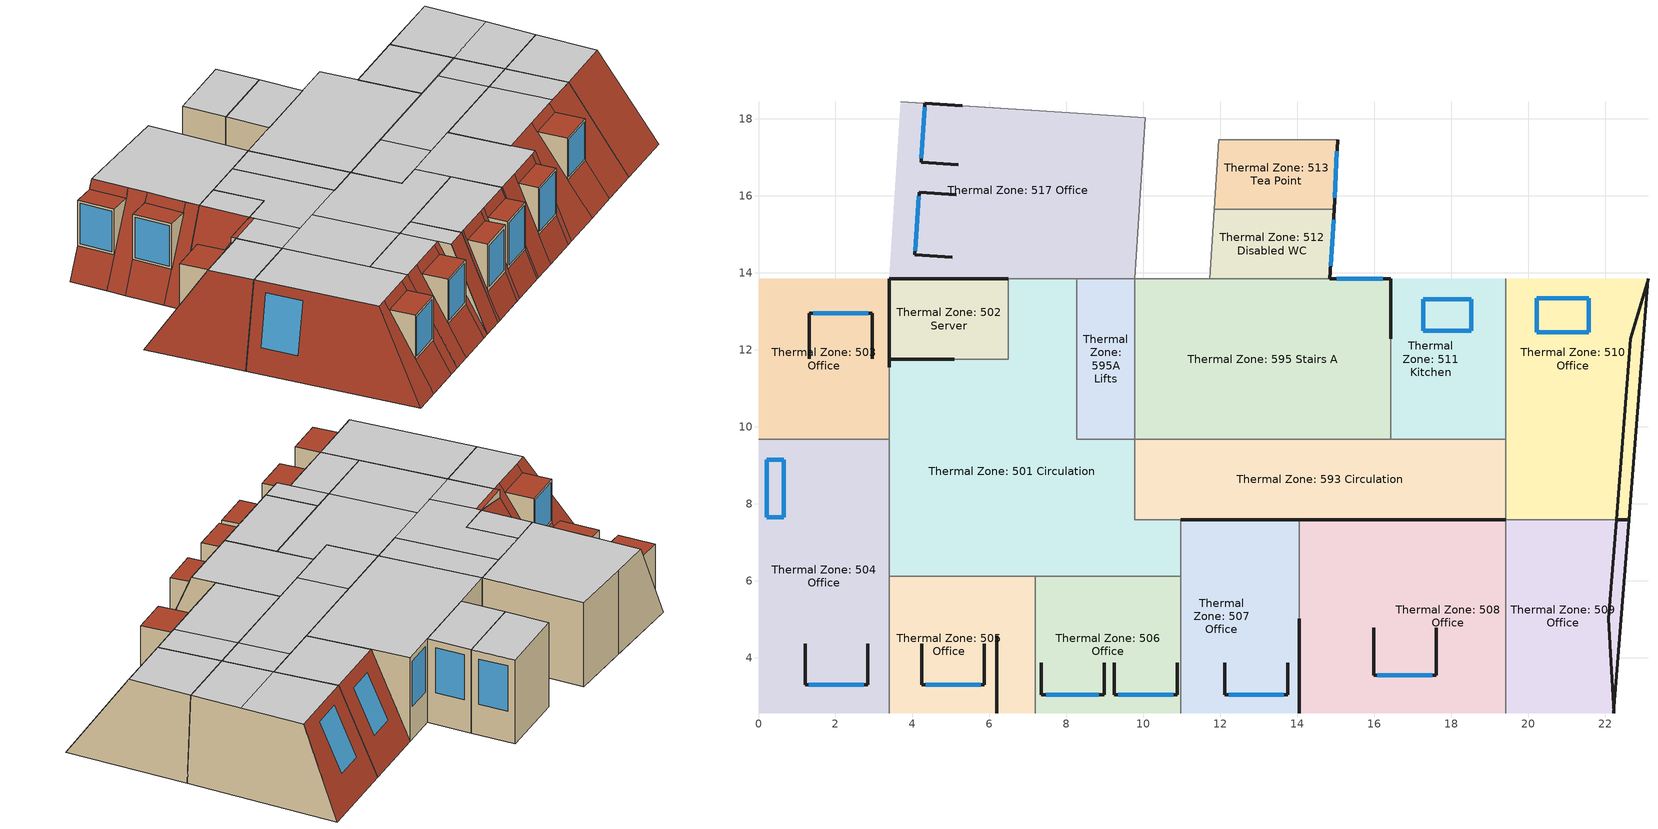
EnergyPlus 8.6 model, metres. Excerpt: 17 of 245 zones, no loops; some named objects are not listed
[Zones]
Thermal Zone: 501 Circulation
 floor to Thermal Zone: 492 Circ (InteriorCeiling): 8.27,13.84 8.27,9.67 9.77,9.67 9.77,7.59 3.4,7.59 3.4,9.67 6.49,9.67 6.49,13.84 z17.85
 floor to Thermal Zone: 406 Office (InteriorCeiling Reversed): 6.49,7.59 10.97,7.59 10.97,6.12 6.49,6.12 z17.85
 floor to Thermal Zone: 407 Office (InteriorCeiling): 6.49,7.59 6.49,6.12 3.4,6.12 3.4,7.59 z17.85
 floor to Thermal Zone: 409 Office (InteriorCeiling Reversed): 6.49,11.76 6.49,9.67 3.4,9.67 3.4,11.76 z17.85
 wall outside (ExternalWall): 3.4,11.76,21.37 3.4,11.76,21.05 3.4,11.55,21.37; 5.09,11.76,21.37 3.4,11.76,21.05 3.4,11.76,21.37
 wall to Thermal Zone: 502 Server (InteriorWall): 6.49,13.84 6.49,11.76 z17.85:21.37; 5.09,11.76,21.37 6.49,11.76,21.37 6.49,11.76,17.85 3.4,11.76,17.85 3.4,11.76,21.05
 wall to Thermal Zone: 595A Lifts (InteriorWall): 9.77,9.67 8.27,9.67 8.27,13.84 z17.85:21.37
 wall to Thermal Zone: 593 Circulation (InteriorWall): 10.97,7.59 9.77,7.59 9.77,9.67 z17.85:21.37
 wall to Thermal Zone: 507 Office (InteriorWall): 10.97,6.12 10.97,7.59 z17.85:21.37
 wall to Thermal Zone: 506 Office (InteriorWall): 7.19,6.12 10.97,6.12 z17.85:21.37
 wall to Thermal Zone: 505 Office (InteriorWall): 3.4,6.12 7.19,6.12 z17.85:21.37
 wall to Thermal Zone: 517 Office (InteriorWall): 8.27,13.84 6.49,13.84 z17.85:21.37
 wall to Thermal Zone: 504 Office (InteriorWall): 3.4,9.67 3.4,6.12 z17.85:21.37
 wall to Thermal Zone: 503 Office (InteriorWall): 3.4,9.67,21.37 3.4,11.55,21.37 3.4,11.76,21.05 3.4,11.76,17.85 3.4,9.67,17.85
 ceiling to Thermal Zone: 601 PhD Area (InteriorCeiling): 6.19,6.12 6.19,9.67 3.4,9.67 3.4,6.12 z21.37; 10.97,6.12 10.97,7.59 9.77,7.59 9.77,9.67 6.19,9.67 6.19,6.12 z21.37
 ceiling to Thermal Zone: 601 PhD Area (InteriorCeiling Reversed): 5.08,9.67 8.27,9.67 8.27,13.84 6.49,13.84 6.49,11.76 5.09,11.76 5.08,11.55 z21.37; 5.08,9.67 5.08,11.55 3.4,11.55 3.4,9.67 z21.37
 roof outside (ExternalRoof): 5.08,11.55 5.09,11.76 3.4,11.76 3.4,11.55 z21.37
Thermal Zone: 502 Server
 floor to Thermal Zone: 409 Office (InteriorCeiling Reversed): 3.4,13.84 6.49,13.84 6.49,11.76 3.4,11.76 z17.85
 wall outside (ExternalWall): 6.49,13.84,21.37 6.49,13.84,17.85 3.4,13.84,17.85 5.18,13.84,21.37; 3.4,11.76,21.05 3.4,13.84,17.85 3.4,11.76,17.85
 ceiling to Thermal Zone: 601 PhD Area (InteriorCeiling Reversed): 6.49,11.76 6.49,13.84 5.18,13.84 5.09,11.76 z21.37
 roof outside (ExternalRoof): 5.09,11.76,21.37 3.4,13.84,17.85 3.4,11.76,21.05; 5.18,13.84,21.37 3.4,13.84,17.85 5.09,11.76,21.37
Thermal Zone: 503 Office
 floor to Thermal Zone: 409 Office (InteriorCeiling): 0,13.84 3.4,13.84 3.4,9.67 0,9.67 z17.85
 wall outside (ExternalWall): 2.95,12.95 1.32,12.95 z19.23:21.03; 1.32,12.95,21.03 1.32,12.95,19.23 1.32,11.77,21.03; 2.95,11.77,21.03 2.95,12.95,19.23 2.95,12.95,21.03; 3.4,11.76,21.05 3.4,11.76,17.85 3.4,13.84,17.85
 wall to Thermal Zone: 504 Office (InteriorWall): 0.74,9.67,21.37 0,9.67,17.85 3.4,9.67,17.85 3.4,9.67,21.37
 window (GlazingCH): 2.85,12.95 1.42,12.95 z19.33:20.93
 ceiling to Thermal Zone: 601 PhD Area (InteriorCeiling): 3.4,9.67 3.4,11.55 0.74,11.55 0.74,9.67 z21.37
 roof outside (ExternalRoof): 0.74,11.55,21.37 1.32,11.55,21.37 1.32,13.84,17.85 0,13.84,17.85; 0.74,11.55,21.37 0,13.84,17.85 0,9.67,17.85 0.74,9.67,21.37; 2.95,11.77 2.95,12.95 1.32,12.95 1.32,11.77 z21.03; 3.4,11.55,21.37 3.4,13.84,17.85 2.95,13.84,17.85 2.95,11.55,21.37; 2.95,11.55,21.37 2.95,11.77,21.03 1.32,11.77,21.03 1.32,11.55,21.37; 1.32,12.95,19.23 2.95,12.95,19.23 2.95,13.84,17.85 1.32,13.84,17.85
Thermal Zone: 504 Office
 floor to Thermal Zone: 408 Office (InteriorCeiling): 3.4,9.67 3.4,2.56 0,2.56 0,9.67 z17.85
 wall outside (ExternalWall): 1.21,3.3 2.84,3.3 z19.15:21.02; 2.84,3.3,21.02 2.84,3.3,19.15 2.84,4.37,21.02; 1.21,4.37,21.02 1.21,3.3,19.15 1.21,3.3,21.02
 wall to Thermal Zone: 505 Office (InteriorWall): 3.4,6.12,21.37 3.4,4.57,21.37 3.4,2.56,17.85 3.4,6.12,17.85
 window (GlazingCH): 1.31,3.3 2.74,3.3 z19.25:20.92; 0.65,9.15,20.97 0.21,9.15,18.86 0.21,7.65,18.86 0.65,7.65,20.97
 ceiling to Thermal Zone: 601 PhD Area (InteriorCeiling Reversed): 3.4,4.57 3.4,9.67 0.74,9.67 0.74,4.57 z21.37
 roof outside (ExternalRoof): 2.84,3.3 2.84,4.37 1.21,4.37 1.21,3.3 z21.02; 2.84,4.57,21.37 2.84,2.56,17.85 3.4,2.56,17.85 3.4,4.57,21.37; 0.74,9.67,21.37 0,9.67,17.85 0,2.56,17.85 0.74,4.57,21.37; 1.21,4.57,21.37 1.21,4.37,21.02 2.84,4.37,21.02 2.84,4.57,21.37; 0.74,4.57,21.37 0,2.56,17.85 1.21,2.56,17.85 1.21,4.57,21.37; 1.21,3.3,19.15 1.21,2.56,17.85 2.84,2.56,17.85 2.84,3.3,19.15
Thermal Zone: 505 Office
 floor to Thermal Zone: 406 Office (InteriorCeiling): 7.19,6.12 7.19,2.56 6.49,2.56 6.49,6.12 z17.85
 floor to Thermal Zone: 407 Office (InteriorCeiling Reversed): 6.49,6.12 6.49,2.56 3.4,2.56 3.4,6.12 z17.85
 wall outside (ExternalWall): 4.24,3.3 5.87,3.3 z19.15:21.02; 6.19,4.03,21.37 6.19,4.57,21.37 6.19,2.56,17.85; 4.24,4.37,21.02 4.24,3.3,19.15 4.24,3.3,21.02; 5.87,3.3,21.02 5.87,3.3,19.15 5.87,4.37,21.02
 wall to Thermal Zone: 506 Office (InteriorWall): 7.19,4.03,21.37 7.19,2.56,17.85 7.19,6.12,17.85 7.19,6.12,21.37
 window (GlazingCH): 4.34,3.3 5.77,3.3 z19.25:20.92
 ceiling to Thermal Zone: 601 PhD Area (InteriorCeiling Reversed): 7.19,4.03 7.19,6.12 6.19,6.12 6.19,4.03 z21.37
 ceiling to Thermal Zone: 601 PhD Area (InteriorCeiling): 3.4,4.57 6.19,4.57 6.19,6.12 3.4,6.12 z21.37
 roof outside (ExternalRoof): 5.87,4.57,21.37 5.87,2.56,17.85 6.19,2.56,17.85 6.19,4.57,21.37; 6.19,4.03,21.37 6.19,2.56,17.85 7.19,2.56,17.85 7.19,4.03,21.37; 5.87,3.3 5.87,4.37 4.24,4.37 4.24,3.3 z21.02; 5.87,4.57,21.37 4.24,4.57,21.37 4.24,4.37,21.02 5.87,4.37,21.02; 3.4,4.57,21.37 3.4,2.56,17.85 4.24,2.56,17.85 4.24,4.57,21.37; 4.24,3.3,19.15 4.24,2.56,17.85 5.87,2.56,17.85 5.87,3.3,19.15
Thermal Zone: 506 Office
 floor to Thermal Zone: 406 Office (InteriorCeiling): 10.97,6.12 10.97,2.56 7.19,2.56 7.19,6.12 z17.85
 wall outside (ExternalWall): 7.35,3.04 8.98,3.04 / 9.24,3.04 10.87,3.04 z19.01:21; 7.35,3.88,21 7.35,3.04,19.01 7.35,3.04,21; 8.98,3.88,21 8.98,3.04,21 8.98,3.04,19.01; 9.24,3.88,21 9.24,3.04,19.01 9.24,3.04,21; 10.87,3.04,21 10.87,3.04,19.01 10.87,3.88,21
 wall to Thermal Zone: 507 Office (InteriorWall): 10.97,4.03,21.37 10.97,2.56,17.85 10.97,6.12,17.85 10.97,6.12,21.37
 window (GlazingCH): 7.48,3.04 8.85,3.04 z19.14:20.87; 9.34,3.04 10.77,3.04 z19.11:20.9
 ceiling to Thermal Zone: 601 PhD Area (InteriorCeiling Reversed): 7.19,4.03 10.97,4.03 10.97,6.12 7.19,6.12 z21.37
 roof outside (ExternalRoof): 10.87,4.03,21.37 10.87,2.56,17.85 10.97,2.56,17.85 10.97,4.03,21.37; 8.98,3.04 8.98,3.88 7.35,3.88 7.35,3.04 z21; 10.87,3.04 10.87,3.88 9.24,3.88 9.24,3.04 z21; 10.87,4.03,21.37 9.24,4.03,21.37 9.24,3.88,21 10.87,3.88,21; 8.98,4.03,21.37 8.98,2.56,17.85 9.24,2.56,17.85 9.24,4.03,21.37; 7.19,4.03,21.37 7.19,2.56,17.85 7.35,2.56,17.85 7.35,4.03,21.37; 7.35,4.03,21.37 7.35,3.88,21 8.98,3.88,21 8.98,4.03,21.37; 7.35,3.04,19.01 7.35,2.56,17.85 8.98,2.56,17.85 8.98,3.04,19.01; 9.24,3.04,19.01 9.24,2.56,17.85 10.87,2.56,17.85 10.87,3.04,19.01
Thermal Zone: 507 Office
 floor to Thermal Zone: 406 Office (InteriorCeiling): 13.09,7.59 13.09,2.56 10.97,2.56 10.97,7.59 z17.85
 floor to Thermal Zone: 405 Meeting (InteriorCeiling): 14.05,7.59 14.05,2.56 13.09,2.56 13.09,7.59 z17.85
 wall outside (ExternalWall): 14.05,7.59 10.97,7.59 z17.85:21.37; 12.12,3.04 13.75,3.04 z19.01:21; 12.12,3.88,21 12.12,3.04,19.01 12.12,3.04,21; 13.75,3.04,21 13.75,3.04,19.01 13.75,3.88,21; 14.05,4.03,21.37 14.05,2.56,17.85 14.05,5.01,21.37
 wall to Thermal Zone: 508 Office (InteriorWall): 14.05,5.01,21.37 14.05,2.56,17.85 14.05,7.59,17.85 14.05,7.59,21.37
 window (GlazingCH): 12.22,3.04 13.65,3.04 z19.11:20.9
 ceiling to Thermal Zone: 601 PhD Area (InteriorCeiling Reversed): 14.05,4.03 14.05,7.59 10.97,7.59 10.97,4.03 z21.37
 roof outside (ExternalRoof): 13.75,4.03,21.37 13.75,2.56,17.85 14.05,2.56,17.85 14.05,4.03,21.37; 12.12,3.04 13.75,3.04 13.75,3.88 12.12,3.88 z21; 13.75,4.03,21.37 12.12,4.03,21.37 12.12,3.88,21 13.75,3.88,21; 10.97,4.03,21.37 10.97,2.56,17.85 12.12,2.56,17.85 12.12,4.03,21.37; 12.12,3.04,19.01 12.12,2.56,17.85 13.75,2.56,17.85 13.75,3.04,19.01
Thermal Zone: 508 Office
 floor to Thermal Zone: 405 Meeting (InteriorCeiling): 16.42,7.59 16.42,2.56 14.05,2.56 14.05,7.59 z17.85
 floor to Thermal Zone: 404 Office (InteriorCeiling): 19.41,7.59 19.41,2.56 16.42,2.56 16.42,7.59 z17.85
 wall outside (ExternalWall): 19.41,7.59 14.05,7.59 z17.85:21.37; 15.98,3.55 17.61,3.55 z19.27:21.04; 17.61,3.55,21.04 17.61,3.55,19.27 17.61,4.78,21.04; 15.98,4.78,21.04 15.98,3.55,19.27 15.98,3.55,21.04
 wall to Thermal Zone: 509 Office (InteriorWall): 19.41,5.01,21.37 19.41,2.56,17.85 19.41,7.59,17.85 19.41,7.59,21.37
 window (GlazingCH): 16.08,3.55 17.51,3.55 z19.37:20.94
 ceiling to Thermal Zone: 602 Office (InteriorCeiling): 17.91,5.01 17.91,7.59 14.05,7.59 14.05,5.01 z21.37
 ceiling to Thermal Zone: 603 Office (InteriorCeiling Reversed): 17.91,5.01 19.41,5.01 19.41,7.59 17.91,7.59 z21.37
 roof outside (ExternalRoof): 19.41,5.01,21.37 17.61,5.01,21.37 17.61,2.56,17.85 19.41,2.56,17.85; 17.61,3.55 17.61,4.78 15.98,4.78 15.98,3.55 z21.04; 14.05,5.01,21.37 14.05,2.56,17.85 15.98,2.56,17.85 15.98,5.01,21.37; 15.98,5.01,21.37 15.98,4.78,21.04 17.61,4.78,21.04 17.61,5.01,21.37; 15.98,3.55,19.27 15.98,2.56,17.85 17.61,2.56,17.85 17.61,3.55,19.27
Thermal Zone: 509 Office
 floor to Thermal Zone: 403 Office (InteriorCeiling Reversed): 22.62,7.59 22.22,2.56 19.41,2.56 19.41,7.59 z17.85
 wall outside (ExternalWall): 22.07,5.01,21.37 22.22,2.56,17.85 22.62,7.59,17.85 22.28,7.59,21.37
 wall to Thermal Zone: 510 Office (InteriorWall): 22.28,7.59,21.37 22.62,7.59,17.85 19.41,7.59,17.85 19.41,7.59,21.37
 ceiling to Thermal Zone: 603 Office (InteriorCeiling): 22.07,5.01 22.28,7.59 19.41,7.59 19.41,5.01 z21.37
 roof outside (ExternalRoof): 19.41,5.01,21.37 19.41,2.56,17.85 22.22,2.56,17.85 22.07,5.01,21.37
Thermal Zone: 510 Office
 floor to Thermal Zone: 402 Office (InteriorCeiling Reversed): 23.11,13.84 22.78,9.67 19.41,9.67 19.41,13.84 z17.85
 floor to Thermal Zone: 492 Circ (InteriorCeiling Reversed): 21.34,9.67 21.34,7.59 19.41,7.59 19.41,9.67 z17.85
 floor to Thermal Zone: 493A Cupboard (InteriorCeiling Reversed): 22.78,9.67 22.62,7.59 21.34,7.59 21.34,9.67 z17.85
 wall outside (ExternalWall): 22.65,12.28,21.37 22.28,7.59,21.37 22.62,7.59,17.85 23.11,13.84,17.85
 wall to Thermal Zone: 511 Kitchen (InteriorWall): 19.41,9.67,21.37 19.41,12.28,21.37 19.41,13.84,17.85 19.41,9.67,17.85
 wall to Thermal Zone: 593 Circulation (InteriorWall): 19.41,9.67 19.41,7.59 z17.85:21.37
 window (GlazingCH): 20.22,12.45,20.98 21.56,12.45,20.98 21.56,13.33,18.99 20.22,13.33,18.99
 ceiling to Thermal Zone: 603 Office (InteriorCeiling): 19.41,7.59 22.28,7.59 22.44,9.67 19.41,9.67 z21.37
 ceiling to Thermal Zone: 604 Office (InteriorCeiling Reversed): 22.44,9.67 22.65,12.28 19.41,12.28 19.41,9.67 z21.37
 roof outside (ExternalRoof): 19.41,12.28,21.37 22.65,12.28,21.37 23.11,13.84,17.85 19.41,13.84,17.85
Thermal Zone: 511 Kitchen
 floor to Thermal Zone: 401 Office (InteriorCeiling Reversed): 16.42,13.84 18.52,13.84 18.52,9.67 16.42,9.67 z17.85
 floor to Thermal Zone: 402 Office (InteriorCeiling Reversed): 19.41,13.84 19.41,9.67 18.52,9.67 18.52,13.84 z17.85
 wall to Thermal Zone: 593 Circulation (InteriorWall): 16.42,9.67 19.41,9.67 z17.85:21.37
 wall to Thermal Zone: 595 Stairs A (InteriorWall): 16.42,9.67,21.37 16.42,12.28,21.37 16.42,13.84,17.85 16.42,9.67,17.85
 window (GlazingCH): 17.28,12.5,20.88 18.51,12.5,20.88 18.51,13.31,19.05 17.28,13.31,19.05
 ceiling to Thermal Zone: 604 Office (InteriorCeiling Reversed): 19.41,9.67 19.41,12.28 16.42,12.28 16.42,9.67 z21.37
 roof outside (ExternalRoof): 19.41,12.28,21.37 19.41,13.84,17.85 16.42,13.84,17.85 16.42,12.28,21.37
Thermal Zone: 512 Disabled WC
 floor to Thermal Zone: 424 Disabled WC (InteriorCeiling Reversed): 11.84,15.65 14.96,15.65 14.84,13.84 11.72,13.84 z17.85
 wall outside (ExternalWall): 14.84,13.84 14.96,15.65 z17.85:21.37
 wall to Thermal Zone: 597 Circ (InteriorWall): 11.84,15.65 11.72,13.84 z17.85:21.37
 wall to Thermal Zone: 513 Tea Point (InteriorWall): 14.96,15.65 11.84,15.65 z17.85:21.37
 wall to Thermal Zone: 595 Stairs A (InteriorWall): 11.72,13.84 14.84,13.84 z17.85:21.37
 window (GlazingCH): 14.86,14.18 14.94,15.38 z19.18:21.08
 ceiling to Thermal Zone: 610 Disabled WC (InteriorCeiling): 14.84,13.84 14.96,15.65 11.84,15.65 11.72,13.84 z21.37
Thermal Zone: 513 Tea Point
 floor to Thermal Zone: 423 Shower (InteriorCeiling): 15.04,17.46 14.96,15.65 11.84,15.65 11.96,17.46 z17.85
 wall outside (ExternalWall): 14.96,15.65 15.04,17.46 z17.85:21.37
 wall to Thermal Zone: 597 Circ (InteriorWall): 11.96,17.46 11.84,15.65 z17.85:21.37
 wall to Thermal Zone: 514 Male WC (InteriorWall): 15.04,17.46 11.96,17.46 z17.85:21.37
 window (GlazingCH): 14.97,15.96 15.03,17.16 z19.15:21.05
 ceiling to Thermal Zone: 609 Shower (InteriorCeiling): 14.96,15.65 15.04,17.46 11.96,17.46 11.84,15.65 z21.37
Thermal Zone: 517 Office
 floor to Thermal Zone: 410 Kitchen (InteriorCeiling Reversed): 3.7,18.44 10.05,18.03 9.77,13.84 3.4,13.84 z17.85
 wall outside (ExternalWall): 4.17,16.1 4.06,14.47 / 4.32,18.4 4.22,16.88 z19.08:21.01; 5.18,13.84,21.37 3.4,13.84,17.85 6.49,13.84,17.85 6.49,13.84,21.37; 4.06,14.47,21.01 4.06,14.47,19.08 5.04,14.41,21.01; 5.14,16.03,21.01 4.17,16.1,19.08 4.17,16.1,21.01; 4.22,16.88,21.01 4.22,16.88,19.08 5.19,16.81,21.01; 5.29,18.34,21.01 4.32,18.4,19.08 4.32,18.4,21.01
 wall to Thermal Zone: 518 Admin (InteriorWall): 10.05,18.03 7.3,18.21 z17.85:21.37; 7.3,18.21,21.37 7.3,18.21,17.85 3.7,18.44,17.85 5.47,18.33,21.37
 wall to Thermal Zone: 597 Circ (InteriorWall): 9.77,13.84 10.05,18.03 z17.85:21.37
 wall to Thermal Zone: 595A Lifts (InteriorWall): 8.27,13.84 9.77,13.84 z17.85:21.37
 window (GlazingCH): 4.16,16 4.07,14.57 / 4.31,18.3 4.23,16.98 z19.18:20.91
 ceiling to Thermal Zone: 606 Kitchen (InteriorCeiling Reversed): 5.18,13.84 9.77,13.84 10.05,18.03 5.47,18.33 z21.37
 roof outside (ExternalRoof): 5.04,14.41 5.14,16.03 4.17,16.1 4.06,14.47 z21.01; 5.19,16.81 5.29,18.34 4.32,18.4 4.22,16.88 z21.01; 5.21,14.39,21.37 3.44,14.51,17.85 3.4,13.84,17.85 5.18,13.84,21.37; 5.21,14.39,21.37 5.32,16.02,21.37 5.14,16.03,21.01 5.04,14.41,21.01; 5.37,16.8,21.37 3.6,16.92,17.85 3.55,16.14,17.85 5.32,16.02,21.37; 4.32,18.4,19.08 3.7,18.44,17.85 3.6,16.92,17.85 4.22,16.88,19.08; 4.06,14.47,19.08 4.17,16.1,19.08 3.55,16.14,17.85 3.44,14.51,17.85; 5.37,16.8,21.37 5.47,18.33,21.37 5.29,18.34,21.01 5.19,16.81,21.01
Thermal Zone: 593 Circulation
 floor to Thermal Zone: 492 Circ (InteriorCeiling): 19.41,9.67 19.41,7.59 9.77,7.59 9.77,9.67 z17.85
 wall outside (ExternalWall): 14.05,7.59 19.41,7.59 z17.85:21.37
 wall to Thermal Zone: 595 Stairs A (InteriorWall): 16.42,9.67 9.77,9.67 z17.85:21.37
 ceiling to Thermal Zone: 693 Circulation (InteriorCeiling Reversed): 17.91,7.59 17.91,9.67 12.51,9.67 12.51,7.59 z21.37
 ceiling to Thermal Zone: 603 Office (InteriorCeiling): 19.41,7.59 19.41,9.67 17.91,9.67 17.91,7.59 z21.37
 ceiling to Thermal Zone: 601 PhD Area (InteriorCeiling Reversed): 12.51,7.59 12.51,9.67 9.77,9.67 9.77,7.59 z21.37
Thermal Zone: 595 Stairs A
 floor to Thermal Zone: 495 Lift Core (InteriorCeiling): 9.77,13.84 16.42,13.84 16.42,9.67 9.77,9.67 z17.85
 wall outside (ExternalWall): 16.42,13.84 14.84,13.84 z17.85:21.37; 16.42,12.28,21.37 16.42,13.84,17.85 16.42,13.84,21.37
 wall to Thermal Zone: 595A Lifts (InteriorWall): 9.77,13.84 9.77,9.67 z17.85:21.37
 wall to Thermal Zone: 597 Circ (InteriorWall): 11.72,13.84 9.77,13.84 z17.85:21.37
 window (GlazingCH): 16.22,13.84 15.02,13.84 z19.22:21.12
 ceiling to Thermal Zone: 695 Stair A (InteriorCeiling): 16.42,9.67 16.42,13.84 9.77,13.84 9.77,9.67 z21.37
Thermal Zone: 595A Lifts
 floor to Thermal Zone: 495A Lifts (InteriorCeiling Reversed): 9.77,13.84 9.77,9.67 8.27,9.67 8.27,13.84 z17.85
 ceiling to Thermal Zone: 695A Lift (InteriorCeiling): 9.77,9.67 9.77,13.84 8.27,13.84 8.27,9.67 z21.37
[Building]
Central House: 32, , 0.07, 0.2, , 25
[Site:Location]
LONDON/GATWICK: 51.15, -0.18, 0, 62
[SizingPeriod:DesignDay]
LONDON/GATWICK Ann Clg .4% Condns DB=>MWB: 7, 21, SummerDesignDay, 27.2, 9.7, DefaultMultipliers, , Wetbulb, 18.7, , , , , 100582, 3.5, 90, No, No, No, ASHRAETau, , , 0.455, 1.974
LONDON/GATWICK Ann Htg 99.6% Condns DB: 2, 21, WinterDesignDay, -4.6, 0, DefaultMultipliers, , Wetbulb, -4.6, , , , , 100582, 1.5, 80, No, No, No, ASHRAEClearSky, , , , , 0
[SITE:GROUNDTEMPERATURE:BUILDINGSURFACE]
8.3, 6.4, 5.8, 6.3, 8.9, 11.7, 14.4, 16.4, 17, 16.1, 13.8, 11
[Material]
Asphalt: VeryRough, 0.01, 0.169175, 1121.29, 1460, 0.9, 0.7, 0.7
Brick (100mm): MediumRough, 0.1, 0.707248, 1845, 840, 0.9, 0.6, 0.6
Brick (200mm): MediumRough, 0.2, 0.802466, 1845, 840, 0.9, 0.6, 0.6
CastConcrete 300mm: MediumRough, 0.3, 0.182984, 1900, 930, 0.9, 0.6, 0.6
InsulationCelotex: MediumRough, 0.04, 0.0184196, 50.4, 840, 0.9, 0.5, 0.5
InsulationPartition: MediumRough, 0.025, 0.0344579, 33, 840, 0.9, 0.5, 0.5
PlasterboardConstruction 12mm: MediumSmooth, 0.012, 0.035, 670, 800, 0.9, 0.4, 0.4
Plywood 40mm: MediumSmooth, 0.04, 0.183917, 608, 1630, 0.9, 0.5, 0.5
[Material:AirGap]
Air cavity 10 wall: 0.164029
Air cavity 130 floor: 0.181308
Air cavity 350 ceiling: 0.180993
Air cavity 50 wall: 0.171593
[WindowMaterial:SimpleGlazingSystem]
SingleAndSecondaryGlazing: 2.94836, 0.54, 0.71
[WindowMaterial:Blind]
SolsticeVenetianBlind: Horizontal, 0.025, 0.01875, 0.001, 45, 247.028, 0, 0.5, 0.5, 0, 0.5, 0.5, 0, 0.5, 0.5, 0, 0.5, 0.5, 0, 0.9, 0.9, 0.05, 0.5, 0.5, 0.5, 0.5, 0, 180
[Construction]
ExternalRoof: Asphalt, CastConcrete 300mm, InsulationCelotex, PlasterboardConstruction 12mm
ExternalWall: Brick (200mm), Air cavity 50 wall, Brick (100mm), Air cavity 10 wall, InsulationCelotex, PlasterboardConstruction 12mm
GlazingCH: SingleAndSecondaryGlazing
InteriorCeiling: Plywood 40mm, Air cavity 130 floor, CastConcrete 300mm, Air cavity 350 ceiling, PlasterboardConstruction 12mm
InteriorCeiling Reversed: PlasterboardConstruction 12mm, Air cavity 350 ceiling, CastConcrete 300mm, Air cavity 130 floor, Plywood 40mm
InteriorWall: PlasterboardConstruction 12mm, Air cavity 50 wall, InsulationPartition, Air cavity 50 wall, PlasterboardConstruction 12mm
[WindowProperty:ShadingControl]
Shading Control: InteriorBlind, , OnIfHighSolarOnWindow, , 27, No, No, SolsticeVenetianBlind
[Zone]
Thermal Zone: 501 Circulation: -0, 3.39984, 13.8416, 17.85
Thermal Zone: 502 Server: -0, 6.48932, 11.7576, 17.85
Thermal Zone: 503 Office: -0, 3.39984, 9.67361, 17.85
Thermal Zone: 504 Office: -0, -2.5806e-12, 2.56112, 17.85
Thermal Zone: 505 Office: -0, 7.18534, 2.56112, 17.85
Thermal Zone: 506 Office: -0, 10.9708, 2.56112, 17.85
Thermal Zone: 507 Office: -0, 14.0458, 2.56112, 17.85
Thermal Zone: 508 Office: -0, 19.41, 2.56112, 17.85
Thermal Zone: 509 Office: -0, 22.6165, 7.59147, 17.85
Thermal Zone: 510 Office: -0, 19.41, 7.59147, 17.85
Thermal Zone: 511 Kitchen: -0, 16.4195, 13.8416, 17.85
Thermal Zone: 512 Disabled WC: -0, 11.7222, 13.8416, 17.85
Thermal Zone: 513 Tea Point: -0, 16.0124, 17.4631, 17.85
Thermal Zone: 517 Office: -0, 10.0475, 18.0284, 17.85
Thermal Zone: 593 Circulation: -0, 9.77419, 9.67361, 17.85
Thermal Zone: 595 Stairs A: -0, 16.4195, 9.67361, 17.85
Thermal Zone: 595A Lifts: -0, 8.27451, 13.8416, 17.85
[ZoneVentilation:DesignFlowRate]
NV503: Thermal Zone: 503 Office, Office_OccSched, Flow/Person, 0, 0, 0.012168, 5, Natural, 0, 1, 0.606, 0.03636, 0.1177, 0, 18, MinIndoorTemp_Sched, 100, , 1, DeltaTemp_Sched, -100, MinOutdoorTemp_Sched, 100, MaxOutdoorTemp_Sched, 40
NV504: Thermal Zone: 504 Office, Office_OccSched, Flow/Person, 0, 0, 0.012168, 5, Natural, 0, 1, 0.606, 0.03636, 0.1177, 0, 18, MinIndoorTemp_Sched, 100, , 1, DeltaTemp_Sched, -100, MinOutdoorTemp_Sched, 100, MaxOutdoorTemp_Sched, 40
NV505: Thermal Zone: 505 Office, Office_OccSched, Flow/Person, 0, 0, 0.012168, 5, Natural, 0, 1, 0.606, 0.03636, 0.1177, 0, 18, MinIndoorTemp_Sched, 100, , 1, DeltaTemp_Sched, -100, MinOutdoorTemp_Sched, 100, MaxOutdoorTemp_Sched, 40
NV506: Thermal Zone: 506 Office, Office_OccSched, Flow/Person, 0, 0, 0.012168, 5, Natural, 0, 1, 0.606, 0.03636, 0.1177, 0, 18, MinIndoorTemp_Sched, 100, , 1, DeltaTemp_Sched, -100, MinOutdoorTemp_Sched, 100, MaxOutdoorTemp_Sched, 40
NV507: Thermal Zone: 507 Office, Office_OccSched, Flow/Person, 0, 0, 0.012168, 5, Natural, 0, 1, 0.606, 0.03636, 0.1177, 0, 18, MinIndoorTemp_Sched, 100, , 1, DeltaTemp_Sched, -100, MinOutdoorTemp_Sched, 100, MaxOutdoorTemp_Sched, 40
NV508: Thermal Zone: 508 Office, Office_OccSched, Flow/Person, 0, 0, 0.012168, 5, Natural, 0, 1, 0.606, 0.03636, 0.1177, 0, 18, MinIndoorTemp_Sched, 100, , 1, DeltaTemp_Sched, -100, MinOutdoorTemp_Sched, 100, MaxOutdoorTemp_Sched, 40
NV509: Thermal Zone: 509 Office, Office_OccSched, Flow/Person, 0, 0, 0.012168, 5, Natural, 0, 1, 0.606, 0.03636, 0.1177, 0, 18, MinIndoorTemp_Sched, 100, , 1, DeltaTemp_Sched, -100, MinOutdoorTemp_Sched, 100, MaxOutdoorTemp_Sched, 40
NV510: Thermal Zone: 510 Office, Office_OccSched, Flow/Person, 0, 0, 0.012168, 5, Natural, 0, 1, 0.606, 0.03636, 0.1177, 0, 18, MinIndoorTemp_Sched, 100, , 1, DeltaTemp_Sched, -100, MinOutdoorTemp_Sched, 100, MaxOutdoorTemp_Sched, 40
NV511: Thermal Zone: 511 Kitchen, Office_OccSched, Flow/Person, 0, 0, 0.012168, 5, Natural, 0, 1, 0.606, 0.03636, 0.1177, 0, 18, MinIndoorTemp_Sched, 100, , 1, DeltaTemp_Sched, -100, MinOutdoorTemp_Sched, 100, MaxOutdoorTemp_Sched, 40
NV512: Thermal Zone: 512 Disabled WC, Office_OccSched, Flow/Person, 0, 0, 0.012168, 5, Natural, 0, 1, 0.606, 0.03636, 0.1177, 0, 18, MinIndoorTemp_Sched, 100, , 1, DeltaTemp_Sched, -100, MinOutdoorTemp_Sched, 100, MaxOutdoorTemp_Sched, 40
NV513: Thermal Zone: 513 Tea Point, Office_OccSched, Flow/Person, 0, 0, 0.012168, 5, Natural, 0, 1, 0.606, 0.03636, 0.1177, 0, 18, MinIndoorTemp_Sched, 100, , 1, DeltaTemp_Sched, -100, MinOutdoorTemp_Sched, 100, MaxOutdoorTemp_Sched, 40
NV517: Thermal Zone: 517 Office, Office_OccSched, Flow/Person, 0, 0, 0.012168, 5, Natural, 0, 1, 0.606, 0.03636, 0.1177, 0, 18, MinIndoorTemp_Sched, 100, , 1, DeltaTemp_Sched, -100, MinOutdoorTemp_Sched, 100, MaxOutdoorTemp_Sched, 40
NV595: Thermal Zone: 595 Stairs A, Office_OccSched, Flow/Person, 0, 0, 0.012168, 5, Natural, 0, 1, 0.606, 0.03636, 0.1177, 0, 18, MinIndoorTemp_Sched, 100, , 1, DeltaTemp_Sched, -100, MinOutdoorTemp_Sched, 100, MaxOutdoorTemp_Sched, 40
[DesignSpecification:OutdoorAir]
DesignOutdoorAir_Office; DesignOutdoorAir_Kitchen; DesignOutdoorAir_Circulation: Sum, 0, 0, 0, 4, OutAirFlowRateSched
DesignOutdoorAir_Server: Sum, 0, 0, 0, 10, OutAirFlowRateSched
[DesignSpecification:ZoneAirDistribution]
Thermal Zone: 501 Circulation Design Spec Zone Air Dist; Thermal Zone: 502 Server Design Spec Zone Air Dist; Thermal Zone: 503 Office Design Spec Zone Air Dist; Thermal Zone: 504 Office Design Spec Zone Air Dist; Thermal Zone: 505 Office Design Spec Zone Air Dist; Thermal Zone: 506 Office Design Spec Zone Air Dist; Thermal Zone: 507 Office Design Spec Zone Air Dist; Thermal Zone: 508 Office Design Spec Zone Air Dist; Thermal Zone: 509 Office Design Spec Zone Air Dist; Thermal Zone: 510 Office Design Spec Zone Air Dist; Thermal Zone: 511 Kitchen Design Spec Zone Air Dist; Thermal Zone: 517 Office Design Spec Zone Air Dist: 1, 1
[Sizing:Zone]
Thermal Zone: 501 Circulation: SupplyAirTemperature, 14, 11.11, SupplyAirTemperature, 40, 11.11, 0.0085, 0.008, DesignOutdoorAir_Circulation, , , DesignDay, 0, 0.000762, 0, 0, DesignDay, 0, 0.002032, 0.141576, 0.3, Thermal Zone: 501 Circulation Design Spec Zone Air Dist, No
Thermal Zone: 502 Server: SupplyAirTemperature, 14, 11.11, SupplyAirTemperature, 40, 11.11, 0.0085, 0.008, DesignOutdoorAir_Server, , , DesignDay, 0, 0.000762, 0, 0, DesignDay, 0, 0.002032, 0.141576, 0.3, Thermal Zone: 502 Server Design Spec Zone Air Dist, No
Thermal Zone: 503 Office: SupplyAirTemperature, 14, 11.11, SupplyAirTemperature, 40, 11.11, 0.0085, 0.008, DesignOutdoorAir_Office, , , DesignDay, 0, 0.000762, 0, 0, DesignDay, 0, 0.002032, 0.141576, 0.3, Thermal Zone: 503 Office Design Spec Zone Air Dist, No
Thermal Zone: 504 Office: SupplyAirTemperature, 14, 11.11, SupplyAirTemperature, 40, 11.11, 0.0085, 0.008, DesignOutdoorAir_Office, , , DesignDay, 0, 0.000762, 0, 0, DesignDay, 0, 0.002032, 0.141576, 0.3, Thermal Zone: 504 Office Design Spec Zone Air Dist, No
Thermal Zone: 505 Office: SupplyAirTemperature, 14, 11.11, SupplyAirTemperature, 40, 11.11, 0.0085, 0.008, DesignOutdoorAir_Office, , , DesignDay, 0, 0.000762, 0, 0, DesignDay, 0, 0.002032, 0.141576, 0.3, Thermal Zone: 505 Office Design Spec Zone Air Dist, No
Thermal Zone: 506 Office: SupplyAirTemperature, 14, 11.11, SupplyAirTemperature, 40, 11.11, 0.0085, 0.008, DesignOutdoorAir_Office, , , DesignDay, 0, 0.000762, 0, 0, DesignDay, 0, 0.002032, 0.141576, 0.3, Thermal Zone: 506 Office Design Spec Zone Air Dist, No
Thermal Zone: 507 Office: SupplyAirTemperature, 14, 11.11, SupplyAirTemperature, 40, 11.11, 0.0085, 0.008, DesignOutdoorAir_Office, , , DesignDay, 0, 0.000762, 0, 0, DesignDay, 0, 0.002032, 0.141576, 0.3, Thermal Zone: 507 Office Design Spec Zone Air Dist, No
Thermal Zone: 508 Office: SupplyAirTemperature, 14, 11.11, SupplyAirTemperature, 40, 11.11, 0.0085, 0.008, DesignOutdoorAir_Office, , , DesignDay, 0, 0.000762, 0, 0, DesignDay, 0, 0.002032, 0.141576, 0.3, Thermal Zone: 508 Office Design Spec Zone Air Dist, No
Thermal Zone: 509 Office: SupplyAirTemperature, 14, 11.11, SupplyAirTemperature, 40, 11.11, 0.0085, 0.008, DesignOutdoorAir_Office, , , DesignDay, 0, 0.000762, 0, 0, DesignDay, 0, 0.002032, 0.141576, 0.3, Thermal Zone: 509 Office Design Spec Zone Air Dist, No
Thermal Zone: 510 Office: SupplyAirTemperature, 14, 11.11, SupplyAirTemperature, 40, 11.11, 0.0085, 0.008, DesignOutdoorAir_Office, , , DesignDay, 0, 0.000762, 0, 0, DesignDay, 0, 0.002032, 0.141576, 0.3, Thermal Zone: 510 Office Design Spec Zone Air Dist, No
Thermal Zone: 511 Kitchen: SupplyAirTemperature, 14, 11.11, SupplyAirTemperature, 40, 11.11, 0.0085, 0.008, DesignOutdoorAir_Kitchen, , , DesignDay, 0, 0.000762, 0, 0, DesignDay, 0, 0.002032, 0.141576, 0.3, Thermal Zone: 511 Kitchen Design Spec Zone Air Dist, No
Thermal Zone: 517 Office: SupplyAirTemperature, 14, 11.11, SupplyAirTemperature, 40, 11.11, 0.0085, 0.008, DesignOutdoorAir_Office, , , DesignDay, 0, 0.000762, 0, 0, DesignDay, 0, 0.002032, 0.141576, 0.3, Thermal Zone: 517 Office Design Spec Zone Air Dist, No
[ZoneControl:Thermostat]
Thermal Zone: 501 Circulation Thermostat: Thermal Zone: 501 Circulation, Thermal Zone: 501 Circulation Thermostat Schedule, ThermostatSetpoint:DualSetpoint, Thermostat Setpoint Dual Setpoint 76
Thermal Zone: 502 Server Thermostat: Thermal Zone: 502 Server, Thermal Zone: 502 Server Thermostat Schedule, ThermostatSetpoint:DualSetpoint, Thermostat Setpoint Dual Setpoint 77
Thermal Zone: 503 Office Thermostat: Thermal Zone: 503 Office, Thermal Zone: 503 Office Thermostat Schedule, ThermostatSetpoint:DualSetpoint, Thermostat Setpoint Dual Setpoint 78
Thermal Zone: 504 Office Thermostat: Thermal Zone: 504 Office, Thermal Zone: 504 Office Thermostat Schedule, ThermostatSetpoint:DualSetpoint, Thermostat Setpoint Dual Setpoint 79
Thermal Zone: 505 Office Thermostat: Thermal Zone: 505 Office, Thermal Zone: 505 Office Thermostat Schedule, ThermostatSetpoint:DualSetpoint, Thermostat Setpoint Dual Setpoint 144
Thermal Zone: 506 Office Thermostat: Thermal Zone: 506 Office, Thermal Zone: 506 Office Thermostat Schedule, ThermostatSetpoint:DualSetpoint, Thermostat Setpoint Dual Setpoint 80
Thermal Zone: 507 Office Thermostat: Thermal Zone: 507 Office, Thermal Zone: 507 Office Thermostat Schedule, ThermostatSetpoint:DualSetpoint, Thermostat Setpoint Dual Setpoint 155
Thermal Zone: 508 Office Thermostat: Thermal Zone: 508 Office, Thermal Zone: 508 Office Thermostat Schedule, ThermostatSetpoint:DualSetpoint, Thermostat Setpoint Dual Setpoint 81
Thermal Zone: 509 Office Thermostat: Thermal Zone: 509 Office, Thermal Zone: 509 Office Thermostat Schedule, ThermostatSetpoint:DualSetpoint, Thermostat Setpoint Dual Setpoint 152
Thermal Zone: 510 Office Thermostat: Thermal Zone: 510 Office, Thermal Zone: 510 Office Thermostat Schedule, ThermostatSetpoint:DualSetpoint, Thermostat Setpoint Dual Setpoint 153
Thermal Zone: 511 Kitchen Thermostat: Thermal Zone: 511 Kitchen, Thermal Zone: 511 Kitchen Thermostat Schedule, ThermostatSetpoint:DualSetpoint, Thermostat Setpoint Dual Setpoint 154
Thermal Zone: 517 Office Thermostat: Thermal Zone: 517 Office, Thermal Zone: 517 Office Thermostat Schedule, ThermostatSetpoint:DualSetpoint, Thermostat Setpoint Dual Setpoint 82
[ThermostatSetpoint:DualSetpoint]
Thermostat Setpoint Dual Setpoint 76: Circulation_Heating, Circulation_Cooling
Thermostat Setpoint Dual Setpoint 77: Server_Heating, Server_Cooling
Thermostat Setpoint Dual Setpoint 78; Thermostat Setpoint Dual Setpoint 79; Thermostat Setpoint Dual Setpoint 144; Thermostat Setpoint Dual Setpoint 80; Thermostat Setpoint Dual Setpoint 155; Thermostat Setpoint Dual Setpoint 81; Thermostat Setpoint Dual Setpoint 152; Thermostat Setpoint Dual Setpoint 153; Thermostat Setpoint Dual Setpoint 82: Office_Heating, Office_Cooling
Thermostat Setpoint Dual Setpoint 154: Kitchen_Heating, Kitchen_Cooling
[Zone equipment]
Thermal Zone: 501 Circulation: VRF Zone Terminal 13
Thermal Zone: 502 Server: VRF Zone Terminal 201
Thermal Zone: 503 Office: VRF Zone Terminal 167
Thermal Zone: 504 Office: VRF Zone Terminal 15
Thermal Zone: 505 Office: VRF Zone Terminal 168
Thermal Zone: 506 Office: VRF Zone Terminal 16, VRF Zone Terminal 169
Thermal Zone: 507 Office: VRF Zone Terminal 200
Thermal Zone: 508 Office: VRF Zone Terminal 17
Thermal Zone: 509 Office: VRF Zone Terminal 170
Thermal Zone: 510 Office: VRF Zone Terminal 171
Thermal Zone: 511 Kitchen: VRF Zone Terminal 178
Thermal Zone: 517 Office: VRF Zone Terminal 139
[Schedule:Compact]
Thermal Zone: 501 Circulation Thermostat Schedule: Thermal Zone: 501 Circulation Thermostat Schedule Type Limits, Through: 12/31, For: AllDays, Until: 24:00, 4
Thermal Zone: 502 Server Thermostat Schedule: Thermal Zone: 502 Server Thermostat Schedule Type Limits, Through: 12/31, For: AllDays, Until: 24:00, 4
Thermal Zone: 503 Office Thermostat Schedule: Thermal Zone: 503 Office Thermostat Schedule Type Limits, Through: 12/31, For: AllDays, Until: 24:00, 4
Thermal Zone: 504 Office Thermostat Schedule: Thermal Zone: 504 Office Thermostat Schedule Type Limits, Through: 12/31, For: AllDays, Until: 24:00, 4
Thermal Zone: 505 Office Thermostat Schedule: Thermal Zone: 505 Office Thermostat Schedule Type Limits, Through: 12/31, For: AllDays, Until: 24:00, 4
Thermal Zone: 506 Office Thermostat Schedule: Thermal Zone: 506 Office Thermostat Schedule Type Limits, Through: 12/31, For: AllDays, Until: 24:00, 4
Thermal Zone: 507 Office Thermostat Schedule: Thermal Zone: 507 Office Thermostat Schedule Type Limits, Through: 12/31, For: AllDays, Until: 24:00, 4
Thermal Zone: 508 Office Thermostat Schedule: Thermal Zone: 508 Office Thermostat Schedule Type Limits, Through: 12/31, For: AllDays, Until: 24:00, 4
Thermal Zone: 509 Office Thermostat Schedule: Thermal Zone: 509 Office Thermostat Schedule Type Limits, Through: 12/31, For: AllDays, Until: 24:00, 4
Thermal Zone: 510 Office Thermostat Schedule: Thermal Zone: 510 Office Thermostat Schedule Type Limits, Through: 12/31, For: AllDays, Until: 24:00, 4
Thermal Zone: 511 Kitchen Thermostat Schedule: Thermal Zone: 511 Kitchen Thermostat Schedule Type Limits, Through: 12/31, For: AllDays, Until: 24:00, 4
Thermal Zone: 517 Office Thermostat Schedule: Thermal Zone: 517 Office Thermostat Schedule Type Limits, Through: 12/31, For: AllDays, Until: 24:00, 4
DeltaTemp_Sched: Temperature, Through: 12/31, For: Weekdays WinterDesignDay SummerDesignDay, Until: 00:30, -1.81556, Until: 01:00, -1.81556, Until: 01:30, -1.81556, Until: 02:00, -1.81556, Until: 02:30, -1.81556, Until: 03:00, -1.81556, Until: 03:30, -1.81556, Until: 04:00, -1.81556, Until: 04:30, -1.81556, Until: 05:00, -1.81556, Until: 05:30, -1.81556, Until: 06:00, -1.81556, Until: 06:30, -1.81556, Until: 07:00, -1.81556, Until: 07:30, -1.81556, Until: 08:00, -1.81556, Until: 08:30, -1.81556, Until: 09:00, -1.81556, Until: 09:30, -1.81556, Until: 10:00, -1.81556, Until: 10:30, -1.81556, Until: 11:00, -1.81556, Until: 11:30, -1.81556, Until: 12:00, -1.81556, Until: 12:30, -1.81556, Until: 13:00, -1.81556, Until: 13:30, -1.81556, Until: 14:00, -1.81556, Until: 14:30, -1.81556, Until: 15:00, -1.81556, Until: 15:30, -1.81556, Until: 16:00, -1.81556, Until: 16:30, -1.81556, Until: 17:00, -1.81556, Until: 17:30, -1.81556, Until: 18:00, -1.81556, Until: 18:30, -1.81556, Until: 19:00, -1.81556, Until: 19:30, -1.81556, Until: 20:00, -1.81556, Until: 20:30, -1.81556, Until: 21:00, -1.81556, Until: 21:30, -1.81556, Until: 22:00, -1.81556, Until: 22:30, -1.81556, Until: 23:00, -1.81556, Until: 23:30, -1.81556, Until: 24:00, -1.81556, For: Weekends Holiday, Until: 00:30, -1.81556, Until: 01:00, -1.81556, Until: 01:30, -1.81556, Until: 02:00, -1.81556, Until: 02:30, -1.81556, Until: 03:00, -1.81556, Until: 03:30, -1.81556, Until: 04:00, -1.81556, Until: 04:30, -1.81556, Until: 05:00, -1.81556, Until: 05:30, -1.81556, Until: 06:00, -1.81556, Until: 06:30, -1.81556, Until: 07:00, -1.81556, Until: 07:30, -1.81556, Until: 08:00, -1.81556, Until: 08:30, -1.81556, Until: 09:00, -1.81556, Until: 09:30, -1.81556, Until: 10:00, -1.81556, Until: 10:30, -1.81556, Until: 11:00, -1.81556, Until: 11:30, -1.81556, Until: 12:00, -1.81556, Until: 12:30, -1.81556, Until: 13:00, -1.81556, Until: 13:30, -1.81556, Until: 14:00, -1.81556, Until: 14:30, -1.81556, Until: 15:00, -1.81556, Until: 15:30, -1.81556, Until: 16:00, -1.81556, Until: 16:30, -1.81556, Until: 17:00, -1.81556, Until: 17:30, -1.81556, Until: 18:00, -1.81556, Until: 18:30, -1.81556, Until: 19:00, -1.81556, Until: 19:30, -1.81556, Until: 20:00, -1.81556, Until: 20:30, -1.81556, Until: 21:00, -1.81556, Until: 21:30, -1.81556, Until: 22:00, -1.81556, Until: 22:30, -1.81556, Until: 23:00, -1.81556, Until: 23:30, -1.81556, Until: 24:00, -1.81556
MinIndoorTemp_Sched: Temperature, Through: 12/31, For: Weekdays WinterDesignDay SummerDesignDay, Until: 00:30, 23.2747, Until: 01:00, 23.2747, Until: 01:30, 23.2747, Until: 02:00, 23.2747, Until: 02:30, 23.2747, Until: 03:00, 23.2747, Until: 03:30, 23.2747, Until: 04:00, 23.2747, Until: 04:30, 23.2747, Until: 05:00, 23.2747, Until: 05:30, 23.2747, Until: 06:00, 23.2747, Until: 06:30, 23.2747, Until: 07:00, 23.2747, Until: 07:30, 23.2747, Until: 08:00, 23.2747, Until: 08:30, 23.2747, Until: 09:00, 23.2747, Until: 09:30, 23.2747, Until: 10:00, 23.2747, Until: 10:30, 23.2747, Until: 11:00, 23.2747, Until: 11:30, 23.2747, Until: 12:00, 23.2747, Until: 12:30, 23.2747, Until: 13:00, 23.2747, Until: 13:30, 23.2747, Until: 14:00, 23.2747, Until: 14:30, 23.2747, Until: 15:00, 23.2747, Until: 15:30, 23.2747, Until: 16:00, 23.2747, Until: 16:30, 23.2747, Until: 17:00, 23.2747, Until: 17:30, 23.2747, Until: 18:00, 23.2747, Until: 18:30, 23.2747, Until: 19:00, 23.2747, Until: 19:30, 23.2747, Until: 20:00, 23.2747, Until: 20:30, 23.2747, Until: 21:00, 23.2747, Until: 21:30, 23.2747, Until: 22:00, 23.2747, Until: 22:30, 23.2747, Until: 23:00, 23.2747, Until: 23:30, 23.2747, Until: 24:00, 23.2747, For: Weekends Holiday, Until: 00:30, 23.2747, Until: 01:00, 23.2747, Until: 01:30, 23.2747, Until: 02:00, 23.2747, Until: 02:30, 23.2747, Until: 03:00, 23.2747, Until: 03:30, 23.2747, Until: 04:00, 23.2747, Until: 04:30, 23.2747, Until: 05:00, 23.2747, Until: 05:30, 23.2747, Until: 06:00, 23.2747, Until: 06:30, 23.2747, Until: 07:00, 23.2747, Until: 07:30, 23.2747, Until: 08:00, 23.2747, Until: 08:30, 23.2747, Until: 09:00, 23.2747, Until: 09:30, 23.2747, Until: 10:00, 23.2747, Until: 10:30, 23.2747, Until: 11:00, 23.2747, Until: 11:30, 23.2747, Until: 12:00, 23.2747, Until: 12:30, 23.2747, Until: 13:00, 23.2747, Until: 13:30, 23.2747, Until: 14:00, 23.2747, Until: 14:30, 23.2747, Until: 15:00, 23.2747, Until: 15:30, 23.2747, Until: 16:00, 23.2747, Until: 16:30, 23.2747, Until: 17:00, 23.2747, Until: 17:30, 23.2747, Until: 18:00, 23.2747, Until: 18:30, 23.2747, Until: 19:00, 23.2747, Until: 19:30, 23.2747, Until: 20:00, 23.2747, Until: 20:30, 23.2747, Until: 21:00, 23.2747, Until: 21:30, 23.2747, Until: 22:00, 23.2747, Until: 22:30, 23.2747, Until: 23:00, 23.2747, Until: 23:30, 23.2747, Until: 24:00, 23.2747
MaxOutdoorTemp_Sched: Temperature, Through: 12/31, For: Weekdays WinterDesignDay SummerDesignDay, Until: 00:30, 30.0387, Until: 01:00, 30.0387, Until: 01:30, 30.0387, Until: 02:00, 30.0387, Until: 02:30, 30.0387, Until: 03:00, 30.0387, Until: 03:30, 30.0387, Until: 04:00, 30.0387, Until: 04:30, 30.0387, Until: 05:00, 30.0387, Until: 05:30, 30.0387, Until: 06:00, 30.0387, Until: 06:30, 30.0387, Until: 07:00, 30.0387, Until: 07:30, 30.0387, Until: 08:00, 30.0387, Until: 08:30, 30.0387, Until: 09:00, 30.0387, Until: 09:30, 30.0387, Until: 10:00, 30.0387, Until: 10:30, 30.0387, Until: 11:00, 30.0387, Until: 11:30, 30.0387, Until: 12:00, 30.0387, Until: 12:30, 30.0387, Until: 13:00, 30.0387, Until: 13:30, 30.0387, Until: 14:00, 30.0387, Until: 14:30, 30.0387, Until: 15:00, 30.0387, Until: 15:30, 30.0387, Until: 16:00, 30.0387, Until: 16:30, 30.0387, Until: 17:00, 30.0387, Until: 17:30, 30.0387, Until: 18:00, 30.0387, Until: 18:30, 30.0387, Until: 19:00, 30.0387, Until: 19:30, 30.0387, Until: 20:00, 30.0387, Until: 20:30, 30.0387, Until: 21:00, 30.0387, Until: 21:30, 30.0387, Until: 22:00, 30.0387, Until: 22:30, 30.0387, Until: 23:00, 30.0387, Until: 23:30, 30.0387, Until: 24:00, 30.0387, For: Weekends Holiday, Until: 00:30, 30.0387, Until: 01:00, 30.0387, Until: 01:30, 30.0387, Until: 02:00, 30.0387, Until: 02:30, 30.0387, Until: 03:00, 30.0387, Until: 03:30, 30.0387, Until: 04:00, 30.0387, Until: 04:30, 30.0387, Until: 05:00, 30.0387, Until: 05:30, 30.0387, Until: 06:00, 30.0387, Until: 06:30, 30.0387, Until: 07:00, 30.0387, Until: 07:30, 30.0387, Until: 08:00, 30.0387, Until: 08:30, 30.0387, Until: 09:00, 30.0387, Until: 09:30, 30.0387, Until: 10:00, 30.0387, Until: 10:30, 30.0387, Until: 11:00, 30.0387, Until: 11:30, 30.0387, Until: 12:00, 30.0387, Until: 12:30, 30.0387, Until: 13:00, 30.0387, Until: 13:30, 30.0387, Until: 14:00, 30.0387, Until: 14:30, 30.0387, Until: 15:00, 30.0387, Until: 15:30, 30.0387, Until: 16:00, 30.0387, Until: 16:30, 30.0387, Until: 17:00, 30.0387, Until: 17:30, 30.0387, Until: 18:00, 30.0387, Until: 18:30, 30.0387, Until: 19:00, 30.0387, Until: 19:30, 30.0387, Until: 20:00, 30.0387, Until: 20:30, 30.0387, Until: 21:00, 30.0387, Until: 21:30, 30.0387, Until: 22:00, 30.0387, Until: 22:30, 30.0387, Until: 23:00, 30.0387, Until: 23:30, 30.0387, Until: 24:00, 30.0387
MinOutdoorTemp_Sched: Temperature, Through: 12/31, For: Weekdays WinterDesignDay SummerDesignDay, Until: 00:30, 18.9542, Until: 01:00, 18.9542, Until: 01:30, 18.9542, Until: 02:00, 18.9542, Until: 02:30, 18.9542, Until: 03:00, 18.9542, Until: 03:30, 18.9542, Until: 04:00, 18.9542, Until: 04:30, 18.9542, Until: 05:00, 18.9542, Until: 05:30, 18.9542, Until: 06:00, 18.9542, Until: 06:30, 18.9542, Until: 07:00, 18.9542, Until: 07:30, 18.9542, Until: 08:00, 18.9542, Until: 08:30, 18.9542, Until: 09:00, 18.9542, Until: 09:30, 18.9542, Until: 10:00, 18.9542, Until: 10:30, 18.9542, Until: 11:00, 18.9542, Until: 11:30, 18.9542, Until: 12:00, 18.9542, Until: 12:30, 18.9542, Until: 13:00, 18.9542, Until: 13:30, 18.9542, Until: 14:00, 18.9542, Until: 14:30, 18.9542, Until: 15:00, 18.9542, Until: 15:30, 18.9542, Until: 16:00, 18.9542, Until: 16:30, 18.9542, Until: 17:00, 18.9542, Until: 17:30, 18.9542, Until: 18:00, 18.9542, Until: 18:30, 18.9542, Until: 19:00, 18.9542, Until: 19:30, 18.9542, Until: 20:00, 18.9542, Until: 20:30, 18.9542, Until: 21:00, 18.9542, Until: 21:30, 18.9542, Until: 22:00, 18.9542, Until: 22:30, 18.9542, Until: 23:00, 18.9542, Until: 23:30, 18.9542, Until: 24:00, 18.9542, For: Weekends Holiday, Until: 00:30, 18.9542, Until: 01:00, 18.9542, Until: 01:30, 18.9542, Until: 02:00, 18.9542, Until: 02:30, 18.9542, Until: 03:00, 18.9542, Until: 03:30, 18.9542, Until: 04:00, 18.9542, Until: 04:30, 18.9542, Until: 05:00, 18.9542, Until: 05:30, 18.9542, Until: 06:00, 18.9542, Until: 06:30, 18.9542, Until: 07:00, 18.9542, Until: 07:30, 18.9542, Until: 08:00, 18.9542, Until: 08:30, 18.9542, Until: 09:00, 18.9542, Until: 09:30, 18.9542, Until: 10:00, 18.9542, Until: 10:30, 18.9542, Until: 11:00, 18.9542, Until: 11:30, 18.9542, Until: 12:00, 18.9542, Until: 12:30, 18.9542, Until: 13:00, 18.9542, Until: 13:30, 18.9542, Until: 14:00, 18.9542, Until: 14:30, 18.9542, Until: 15:00, 18.9542, Until: 15:30, 18.9542, Until: 16:00, 18.9542, Until: 16:30, 18.9542, Until: 17:00, 18.9542, Until: 17:30, 18.9542, Until: 18:00, 18.9542, Until: 18:30, 18.9542, Until: 19:00, 18.9542, Until: 19:30, 18.9542, Until: 20:00, 18.9542, Until: 20:30, 18.9542, Until: 21:00, 18.9542, Until: 21:30, 18.9542, Until: 22:00, 18.9542, Until: 22:30, 18.9542, Until: 23:00, 18.9542, Until: 23:30, 18.9542, Until: 24:00, 18.9542
Circulation_Cooling: Temperature, Through: 12/31, For: Weekdays WinterDesignDay SummerDesignDay, Until: 00:30, 50, Until: 01:00, 50, Until: 01:30, 50, Until: 02:00, 50, Until: 02:30, 50, Until: 03:00, 50, Until: 03:30, 50, Until: 04:00, 50, Until: 04:30, 50, Until: 05:00, 50, Until: 05:30, 50, Until: 06:00, 24, Until: 06:30, 24, Until: 07:00, 24, Until: 07:30, 24, Until: 08:00, 24, Until: 08:30, 24, Until: 09:00, 24, Until: 09:30, 24, Until: 10:00, 24, Until: 10:30, 24, Until: 11:00, 24, Until: 11:30, 24, Until: 12:00, 24, Until: 12:30, 24, Until: 13:00, 24, Until: 13:30, 24, Until: 14:00, 24, Until: 14:30, 24, Until: 15:00, 24, Until: 15:30, 24, Until: 16:00, 24, Until: 16:30, 24, Until: 17:00, 24, Until: 17:30, 24, Until: 18:00, 24, Until: 18:30, 24, Until: 19:00, 24, Until: 19:30, 24, Until: 20:00, 50, Until: 20:30, 50, Until: 21:00, 50, Until: 21:30, 50, Until: 22:00, 50, Until: 22:30, 50, Until: 23:00, 50, Until: 23:30, 50, Until: 24:00, 50, For: Weekends Holiday, Until: 00:30, 50, Until: 01:00, 50, Until: 01:30, 50, Until: 02:00, 50, Until: 02:30, 50, Until: 03:00, 50, Until: 03:30, 50, Until: 04:00, 50, Until: 04:30, 50, Until: 05:00, 50, Until: 05:30, 50, Until: 06:00, 24, Until: 06:30, 24, Until: 07:00, 24, Until: 07:30, 24, Until: 08:00, 24, Until: 08:30, 24, Until: 09:00, 24, Until: 09:30, 24, Until: 10:00, 24, Until: 10:30, 24, Until: 11:00, 24, Until: 11:30, 24, Until: 12:00, 24, Until: 12:30, 24, Until: 13:00, 24, Until: 13:30, 24, Until: 14:00, 24, Until: 14:30, 24, Until: 15:00, 24, Until: 15:30, 24, Until: 16:00, 24, Until: 16:30, 24, Until: 17:00, 24, Until: 17:30, 24, Until: 18:00, 24, Until: 18:30, 24, Until: 19:00, 24, Until: 19:30, 24, Until: 20:00, 50, Until: 20:30, 50, Until: 21:00, 50, Until: 21:30, 50, Until: 22:00, 50, Until: 22:30, 50, Until: 23:00, 50, Until: 23:30, 50, Until: 24:00, 50
Circulation_Heating: Temperature, Through: 12/31, For: Weekdays WinterDesignDay SummerDesignDay, Until: 00:30, 12, Until: 01:00, 12, Until: 01:30, 12, Until: 02:00, 12, Until: 02:30, 12, Until: 03:00, 12, Until: 03:30, 12, Until: 04:00, 12, Until: 04:30, 12, Until: 05:00, 12, Until: 05:30, 12, Until: 06:00, 22, Until: 06:30, 22, Until: 07:00, 22, Until: 07:30, 22, Until: 08:00, 22, Until: 08:30, 22, Until: 09:00, 22, Until: 09:30, 22, Until: 10:00, 22, Until: 10:30, 22, Until: 11:00, 22, Until: 11:30, 22, Until: 12:00, 22, Until: 12:30, 22, Until: 13:00, 22, Until: 13:30, 22, Until: 14:00, 22, Until: 14:30, 22, Until: 15:00, 22, Until: 15:30, 22, Until: 16:00, 22, Until: 16:30, 22, Until: 17:00, 22, Until: 17:30, 22, Until: 18:00, 22, Until: 18:30, 22, Until: 19:00, 22, Until: 19:30, 22, Until: 20:00, 12, Until: 20:30, 12, Until: 21:00, 12, Until: 21:30, 12, Until: 22:00, 12, Until: 22:30, 12, Until: 23:00, 12, Until: 23:30, 12, Until: 24:00, 12, For: Weekends Holiday, Until: 00:30, 12, Until: 01:00, 12, Until: 01:30, 12, Until: 02:00, 12, Until: 02:30, 12, Until: 03:00, 12, Until: 03:30, 12, Until: 04:00, 12, Until: 04:30, 12, Until: 05:00, 12, Until: 05:30, 12, Until: 06:00, 22, Until: 06:30, 22, Until: 07:00, 22, Until: 07:30, 22, Until: 08:00, 22, Until: 08:30, 22, Until: 09:00, 22, Until: 09:30, 22, Until: 10:00, 22, Until: 10:30, 22, Until: 11:00, 22, Until: 11:30, 22, Until: 12:00, 22, Until: 12:30, 22, Until: 13:00, 22, Until: 13:30, 22, Until: 14:00, 22, Until: 14:30, 22, Until: 15:00, 22, Until: 15:30, 22, Until: 16:00, 22, Until: 16:30, 22, Until: 17:00, 22, Until: 17:30, 22, Until: 18:00, 22, Until: 18:30, 22, Until: 19:00, 22, Until: 19:30, 22, Until: 20:00, 12, Until: 20:30, 12, Until: 21:00, 12, Until: 21:30, 12, Until: 22:00, 12, Until: 22:30, 12, Until: 23:00, 12, Until: 23:30, 12, Until: 24:00, 12
Office_OccSched: Fraction, Through: 12/31, For: Weekdays WinterDesignDay SummerDesignDay, Until: 00:30, 0.124226, Until: 01:00, 0.0392999, Until: 01:30, 0, Until: 02:00, 0.0392999, Until: 02:30, 0.0392999, Until: 03:00, 0.0392999, Until: 03:30, 0.0392999, Until: 04:00, 0.0392999, Until: 04:30, 0.0392999, Until: 05:00, 0.0392999, Until: 05:30, 0.0392999, Until: 06:00, 0, Until: 06:30, 0, Until: 07:00, 0.0392999, Until: 07:30, 0.0392999, Until: 08:00, 0.0392999, Until: 08:30, 0, Until: 09:00, 0.0469432, Until: 09:30, 0.0562213, Until: 10:00, 0.102892, Until: 10:30, 0.132495, Until: 11:00, 0.187773, Until: 11:30, 0.187773, Until: 12:00, 0.226257, Until: 12:30, 0.196605, Until: 13:00, 0.24351, Until: 13:30, 0.234716, Until: 14:00, 0.290428, Until: 14:30, 0.234716, Until: 15:00, 0.328602, Until: 15:30, 0.281659, Until: 16:00, 0.320092, Until: 16:30, 0.24351, Until: 17:00, 0.24351, Until: 17:30, 0.234716, Until: 18:00, 0.196605, Until: 18:30, 0.149722, Until: 19:00, 0.17936, Until: 19:30, 0.140829, Until: 20:00, 0.140829, Until: 20:30, 0.132495, Until: 21:00, 0.102892, Until: 21:30, 0.102892, Until: 22:00, 0.0938863, Until: 22:30, 0.066115, Until: 23:00, 0.0469432, Until: 23:30, 0, Until: 24:00, 0.0392999, For: Weekends Holiday, Until: 00:30, 0.124226, Until: 01:00, 0.0392999, Until: 01:30, 0, Until: 02:00, 0.0392999, Until: 02:30, 0.0392999, Until: 03:00, 0.0392999, Until: 03:30, 0.0392999, Until: 04:00, 0.0392999, Until: 04:30, 0.0392999, Until: 05:00, 0.0392999, Until: 05:30, 0.0392999, Until: 06:00, 0, Until: 06:30, 0, Until: 07:00, 0.0392999, Until: 07:30, 0.0392999, Until: 08:00, 0.0392999, Until: 08:30, 0, Until: 09:00, 0.0469432, Until: 09:30, 0.0562213, Until: 10:00, 0.102892, Until: 10:30, 0.132495, Until: 11:00, 0.187773, Until: 11:30, 0.187773, Until: 12:00, 0.226257, Until: 12:30, 0.196605, Until: 13:00, 0.24351, Until: 13:30, 0.234716, Until: 14:00, 0.290428, Until: 14:30, 0.234716, Until: 15:00, 0.328602, Until: 15:30, 0.281659, Until: 16:00, 0.320092, Until: 16:30, 0.24351, Until: 17:00, 0.24351, Until: 17:30, 0.234716, Until: 18:00, 0.196605, Until: 18:30, 0.149722, Until: 19:00, 0.17936, Until: 19:30, 0.140829, Until: 20:00, 0.140829, Until: 20:30, 0.132495, Until: 21:00, 0.102892, Until: 21:30, 0.102892, Until: 22:00, 0.0938863, Until: 22:30, 0.066115, Until: 23:00, 0.0469432, Until: 23:30, 0, Until: 24:00, 0.0392999
